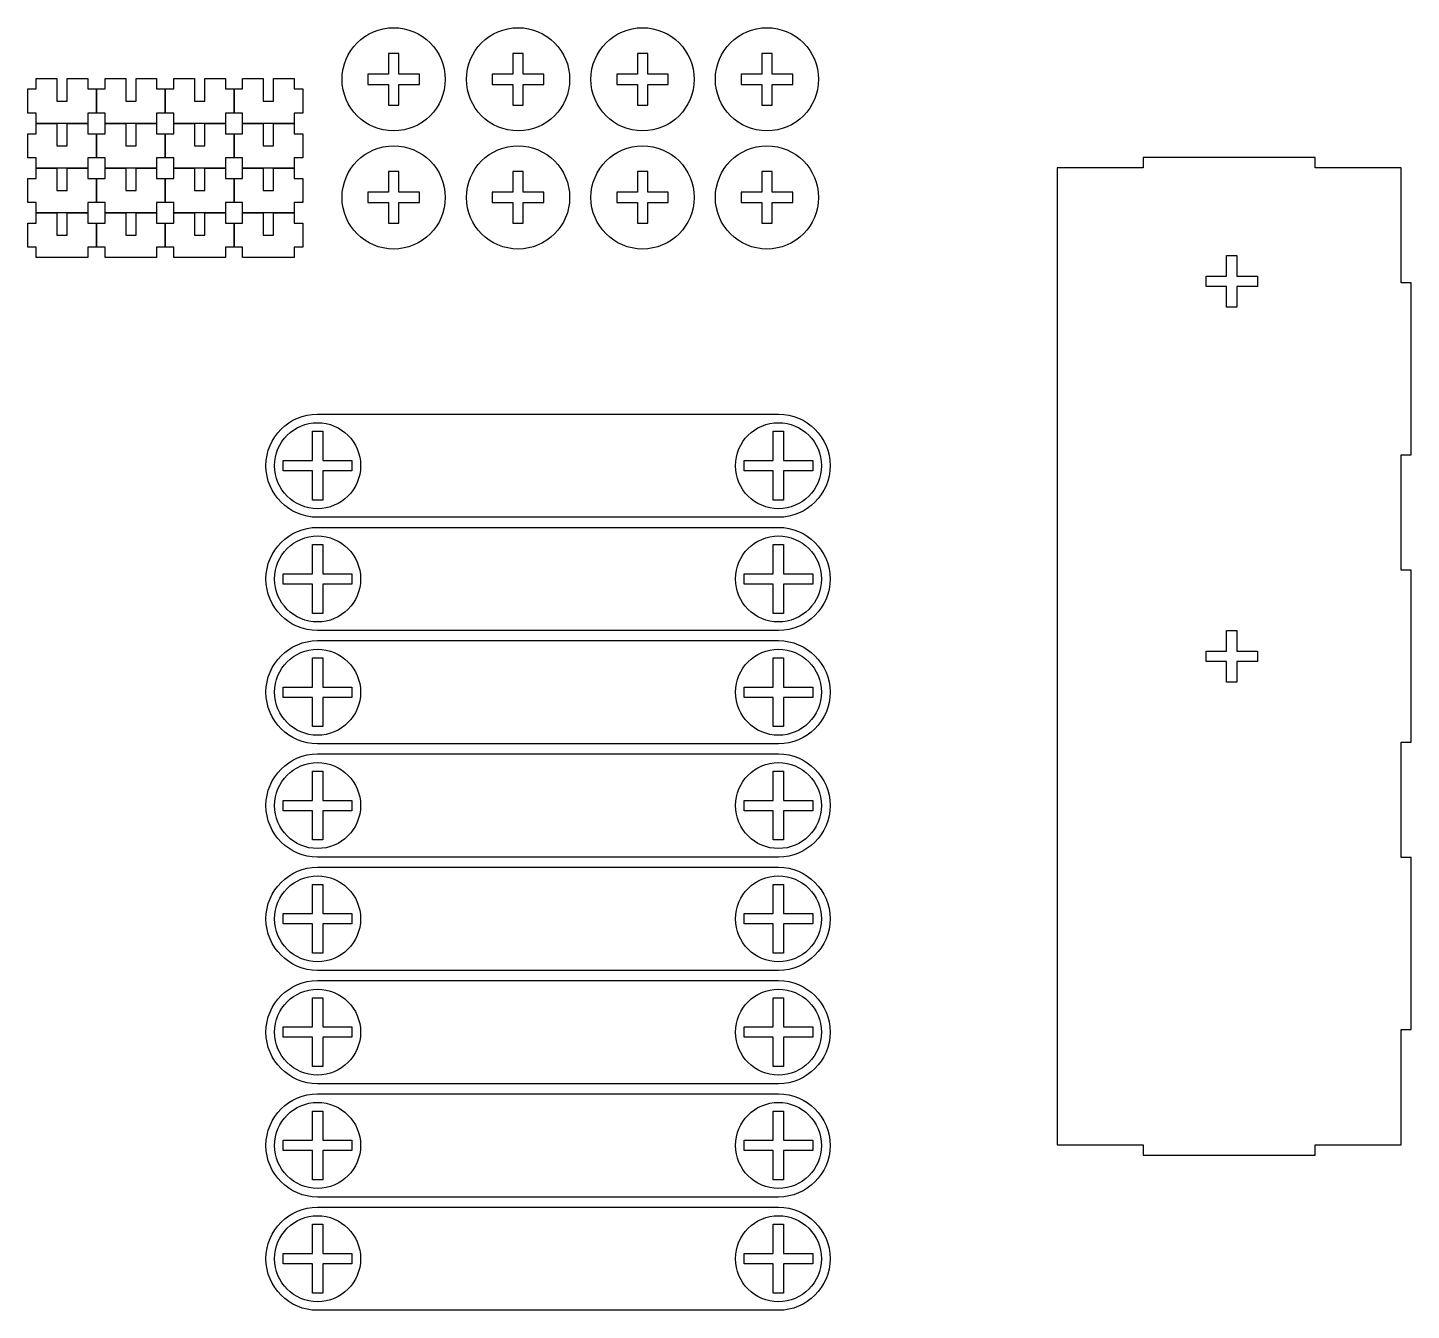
# Model space of a CAD drawing. Header units: millimetres. Extents: x 3019 to 5025, y 1445 to 2210.
# Drawn here: x 3019.1 to 3421.4, y 1546 to 1918.8 of the extents above; entities that cross this region are included whole.
import ezdxf

# ---------------------------------------------------------------- set-up
doc = ezdxf.new("R2010")
doc.units = ezdxf.units.MM

msp = doc.modelspace()

# ---------------------------------------------------------------- linework, layer by layer
for points in [[(3123.99, 1902.32), (3123.99, 1896.32), (3126.99, 1896.32), (3126.99, 1902.32), (3132.99, 1902.32), (3132.99, 1905.32), (3126.99, 1905.32), (3126.99, 1911.32), (3123.99, 1911.32), (3123.99, 1905.32), (3117.99, 1905.32), (3117.99, 1902.32)], [(3160.17, 1902.32), (3160.17, 1896.32), (3163.17, 1896.32), (3163.17, 1902.32), (3169.17, 1902.32), (3169.17, 1905.32), (3163.17, 1905.32), (3163.17, 1911.32), (3160.17, 1911.32), (3160.17, 1905.32), (3154.17, 1905.32), (3154.17, 1902.32)], [(3196.36, 1902.32), (3196.36, 1896.32), (3199.36, 1896.32), (3199.36, 1902.32), (3205.36, 1902.32), (3205.36, 1905.32), (3199.36, 1905.32), (3199.36, 1911.32), (3196.36, 1911.32), (3196.36, 1905.32), (3190.36, 1905.32), (3190.36, 1902.32)], [(3232.54, 1902.32), (3232.54, 1896.32), (3235.54, 1896.32), (3235.54, 1902.32), (3241.54, 1902.32), (3241.54, 1905.32), (3235.54, 1905.32), (3235.54, 1911.32), (3232.54, 1911.32), (3232.54, 1905.32), (3226.54, 1905.32), (3226.54, 1902.32)], [(3021.58, 1904.01), (3027.58, 1904.01), (3027.58, 1897.51), (3030.58, 1897.51), (3030.58, 1904.01), (3036.58, 1904.01), (3036.58, 1901.01), (3039.08, 1901.01), (3039.08, 1894.01), (3036.58, 1894.01), (3036.58, 1891.01), (3021.58, 1891.01), (3021.58, 1894.01), (3019.08, 1894.01), (3019.08, 1901.01), (3021.58, 1901.01)], [(3041.58, 1904.01), (3047.58, 1904.01), (3047.58, 1897.51), (3050.58, 1897.51), (3050.58, 1904.01), (3056.58, 1904.01), (3056.58, 1901.01), (3059.08, 1901.01), (3059.08, 1894.01), (3056.58, 1894.01), (3056.58, 1891.01), (3041.58, 1891.01), (3041.58, 1894.01), (3039.08, 1894.01), (3039.08, 1901.01), (3041.58, 1901.01)], [(3061.58, 1904.01), (3067.58, 1904.01), (3067.58, 1897.51), (3070.58, 1897.51), (3070.58, 1904.01), (3076.58, 1904.01), (3076.58, 1901.01), (3079.08, 1901.01), (3079.08, 1894.01), (3076.58, 1894.01), (3076.58, 1891.01), (3061.58, 1891.01), (3061.58, 1894.01), (3059.08, 1894.01), (3059.08, 1901.01), (3061.58, 1901.01)], [(3081.58, 1904.01), (3087.58, 1904.01), (3087.58, 1897.51), (3090.58, 1897.51), (3090.58, 1904.01), (3096.58, 1904.01), (3096.58, 1901.01), (3099.08, 1901.01), (3099.08, 1894.01), (3096.58, 1894.01), (3096.58, 1891.01), (3081.58, 1891.01), (3081.58, 1894.01), (3079.08, 1894.01), (3079.08, 1901.01), (3081.58, 1901.01)], [(3021.58, 1891.01), (3027.58, 1891.01), (3027.58, 1884.51), (3030.58, 1884.51), (3030.58, 1891.01), (3036.58, 1891.01), (3036.58, 1888.01), (3039.08, 1888.01), (3039.08, 1881.01), (3036.58, 1881.01), (3036.58, 1878.01), (3021.58, 1878.01), (3021.58, 1881.01), (3019.08, 1881.01), (3019.08, 1888.01), (3021.58, 1888.01)], [(3041.58, 1891.01), (3047.58, 1891.01), (3047.58, 1884.51), (3050.58, 1884.51), (3050.58, 1891.01), (3056.58, 1891.01), (3056.58, 1888.01), (3059.08, 1888.01), (3059.08, 1881.01), (3056.58, 1881.01), (3056.58, 1878.01), (3041.58, 1878.01), (3041.58, 1881.01), (3039.08, 1881.01), (3039.08, 1888.01), (3041.58, 1888.01)], [(3061.58, 1891.01), (3067.58, 1891.01), (3067.58, 1884.51), (3070.58, 1884.51), (3070.58, 1891.01), (3076.58, 1891.01), (3076.58, 1888.01), (3079.08, 1888.01), (3079.08, 1881.01), (3076.58, 1881.01), (3076.58, 1878.01), (3061.58, 1878.01), (3061.58, 1881.01), (3059.08, 1881.01), (3059.08, 1888.01), (3061.58, 1888.01)], [(3081.58, 1891.01), (3087.58, 1891.01), (3087.58, 1884.51), (3090.58, 1884.51), (3090.58, 1891.01), (3096.58, 1891.01), (3096.58, 1888.01), (3099.08, 1888.01), (3099.08, 1881.01), (3096.58, 1881.01), (3096.58, 1878.01), (3081.58, 1878.01), (3081.58, 1881.01), (3079.08, 1881.01), (3079.08, 1888.01), (3081.58, 1888.01)], [(3318.4, 1878.12), (3318.4, 1594.12), (3343.4, 1594.12), (3343.4, 1591.12), (3393.4, 1591.12), (3393.4, 1594.12), (3418.4, 1594.12), (3418.4, 1627.62), (3421.4, 1627.62), (3421.4, 1677.62), (3418.4, 1677.62), (3418.4, 1711.12), (3421.4, 1711.12), (3421.4, 1761.12), (3418.4, 1761.12), (3418.4, 1794.62), (3421.4, 1794.62), (3421.4, 1844.62), (3418.4, 1844.62), (3418.4, 1878.12), (3393.4, 1878.12), (3393.4, 1881.12), (3343.4, 1881.12), (3343.4, 1878.12)], [(3021.58, 1878.01), (3027.58, 1878.01), (3027.58, 1871.51), (3030.58, 1871.51), (3030.58, 1878.01), (3036.58, 1878.01), (3036.58, 1875.01), (3039.08, 1875.01), (3039.08, 1868.01), (3036.58, 1868.01), (3036.58, 1865.01), (3021.58, 1865.01), (3021.58, 1868.01), (3019.08, 1868.01), (3019.08, 1875.01), (3021.58, 1875.01)], [(3041.58, 1878.01), (3047.58, 1878.01), (3047.58, 1871.51), (3050.58, 1871.51), (3050.58, 1878.01), (3056.58, 1878.01), (3056.58, 1875.01), (3059.08, 1875.01), (3059.08, 1868.01), (3056.58, 1868.01), (3056.58, 1865.01), (3041.58, 1865.01), (3041.58, 1868.01), (3039.08, 1868.01), (3039.08, 1875.01), (3041.58, 1875.01)], [(3061.58, 1878.01), (3067.58, 1878.01), (3067.58, 1871.51), (3070.58, 1871.51), (3070.58, 1878.01), (3076.58, 1878.01), (3076.58, 1875.01), (3079.08, 1875.01), (3079.08, 1868.01), (3076.58, 1868.01), (3076.58, 1865.01), (3061.58, 1865.01), (3061.58, 1868.01), (3059.08, 1868.01), (3059.08, 1875.01), (3061.58, 1875.01)], [(3081.58, 1878.01), (3087.58, 1878.01), (3087.58, 1871.51), (3090.58, 1871.51), (3090.58, 1878.01), (3096.58, 1878.01), (3096.58, 1875.01), (3099.08, 1875.01), (3099.08, 1868.01), (3096.58, 1868.01), (3096.58, 1865.01), (3081.58, 1865.01), (3081.58, 1868.01), (3079.08, 1868.01), (3079.08, 1875.01), (3081.58, 1875.01)], [(3123.99, 1867.98), (3123.99, 1861.98), (3126.99, 1861.98), (3126.99, 1867.98), (3132.99, 1867.98), (3132.99, 1870.98), (3126.99, 1870.98), (3126.99, 1876.98), (3123.99, 1876.98), (3123.99, 1870.98), (3117.99, 1870.98), (3117.99, 1867.98)], [(3160.17, 1867.98), (3160.17, 1861.98), (3163.17, 1861.98), (3163.17, 1867.98), (3169.17, 1867.98), (3169.17, 1870.98), (3163.17, 1870.98), (3163.17, 1876.98), (3160.17, 1876.98), (3160.17, 1870.98), (3154.17, 1870.98), (3154.17, 1867.98)], [(3196.36, 1867.98), (3196.36, 1861.98), (3199.36, 1861.98), (3199.36, 1867.98), (3205.36, 1867.98), (3205.36, 1870.98), (3199.36, 1870.98), (3199.36, 1876.98), (3196.36, 1876.98), (3196.36, 1870.98), (3190.36, 1870.98), (3190.36, 1867.98)], [(3232.54, 1867.98), (3232.54, 1861.98), (3235.54, 1861.98), (3235.54, 1867.98), (3241.54, 1867.98), (3241.54, 1870.98), (3235.54, 1870.98), (3235.54, 1876.98), (3232.54, 1876.98), (3232.54, 1870.98), (3226.54, 1870.98), (3226.54, 1867.98)], [(3021.58, 1865.01), (3027.58, 1865.01), (3027.58, 1858.51), (3030.58, 1858.51), (3030.58, 1865.01), (3036.58, 1865.01), (3036.58, 1862.01), (3039.08, 1862.01), (3039.08, 1855.01), (3036.58, 1855.01), (3036.58, 1852.01), (3021.58, 1852.01), (3021.58, 1855.01), (3019.08, 1855.01), (3019.08, 1862.01), (3021.58, 1862.01)], [(3041.58, 1865.01), (3047.58, 1865.01), (3047.58, 1858.51), (3050.58, 1858.51), (3050.58, 1865.01), (3056.58, 1865.01), (3056.58, 1862.01), (3059.08, 1862.01), (3059.08, 1855.01), (3056.58, 1855.01), (3056.58, 1852.01), (3041.58, 1852.01), (3041.58, 1855.01), (3039.08, 1855.01), (3039.08, 1862.01), (3041.58, 1862.01)], [(3061.58, 1865.01), (3067.58, 1865.01), (3067.58, 1858.51), (3070.58, 1858.51), (3070.58, 1865.01), (3076.58, 1865.01), (3076.58, 1862.01), (3079.08, 1862.01), (3079.08, 1855.01), (3076.58, 1855.01), (3076.58, 1852.01), (3061.58, 1852.01), (3061.58, 1855.01), (3059.08, 1855.01), (3059.08, 1862.01), (3061.58, 1862.01)], [(3081.58, 1865.01), (3087.58, 1865.01), (3087.58, 1858.51), (3090.58, 1858.51), (3090.58, 1865.01), (3096.58, 1865.01), (3096.58, 1862.01), (3099.08, 1862.01), (3099.08, 1855.01), (3096.58, 1855.01), (3096.58, 1852.01), (3081.58, 1852.01), (3081.58, 1855.01), (3079.08, 1855.01), (3079.08, 1862.01), (3081.58, 1862.01)], [(3370.7, 1846.62), (3376.7, 1846.62), (3376.7, 1843.62), (3370.7, 1843.62), (3370.7, 1837.62), (3367.7, 1837.62), (3367.7, 1843.62), (3361.7, 1843.62), (3361.7, 1846.62), (3367.7, 1846.62), (3367.7, 1852.62), (3370.7, 1852.62)], [(3113.37, 1790.01), (3104.87, 1790.01), (3104.87, 1781.51), (3101.87, 1781.51), (3101.87, 1790.01), (3093.37, 1790.01), (3093.37, 1793.01), (3101.87, 1793.01), (3101.87, 1801.51), (3104.87, 1801.51), (3104.87, 1793.01), (3113.37, 1793.01)], [(3247.39, 1790.01), (3238.89, 1790.01), (3238.89, 1781.51), (3235.89, 1781.51), (3235.89, 1790.01), (3227.39, 1790.01), (3227.39, 1793.01), (3235.89, 1793.01), (3235.89, 1801.51), (3238.89, 1801.51), (3238.89, 1793.01), (3247.39, 1793.01)], [(3113.37, 1757.08), (3104.87, 1757.08), (3104.87, 1748.58), (3101.87, 1748.58), (3101.87, 1757.08), (3093.37, 1757.08), (3093.37, 1760.08), (3101.87, 1760.08), (3101.87, 1768.58), (3104.87, 1768.58), (3104.87, 1760.08), (3113.37, 1760.08)], [(3247.39, 1757.08), (3238.89, 1757.08), (3238.89, 1748.58), (3235.89, 1748.58), (3235.89, 1757.08), (3227.39, 1757.08), (3227.39, 1760.08), (3235.89, 1760.08), (3235.89, 1768.58), (3238.89, 1768.58), (3238.89, 1760.08), (3247.39, 1760.08)], [(3370.7, 1737.62), (3376.7, 1737.62), (3376.7, 1734.62), (3370.7, 1734.62), (3370.7, 1728.62), (3367.7, 1728.62), (3367.7, 1734.62), (3361.7, 1734.62), (3361.7, 1737.62), (3367.7, 1737.62), (3367.7, 1743.62), (3370.7, 1743.62)], [(3113.37, 1724.15), (3104.87, 1724.15), (3104.87, 1715.65), (3101.87, 1715.65), (3101.87, 1724.15), (3093.37, 1724.15), (3093.37, 1727.15), (3101.87, 1727.15), (3101.87, 1735.65), (3104.87, 1735.65), (3104.87, 1727.15), (3113.37, 1727.15)], [(3247.39, 1724.15), (3238.89, 1724.15), (3238.89, 1715.65), (3235.89, 1715.65), (3235.89, 1724.15), (3227.39, 1724.15), (3227.39, 1727.15), (3235.89, 1727.15), (3235.89, 1735.65), (3238.89, 1735.65), (3238.89, 1727.15), (3247.39, 1727.15)], [(3113.37, 1691.22), (3104.87, 1691.22), (3104.87, 1682.72), (3101.87, 1682.72), (3101.87, 1691.22), (3093.37, 1691.22), (3093.37, 1694.22), (3101.87, 1694.22), (3101.87, 1702.72), (3104.87, 1702.72), (3104.87, 1694.22), (3113.37, 1694.22)], [(3247.39, 1691.22), (3238.89, 1691.22), (3238.89, 1682.72), (3235.89, 1682.72), (3235.89, 1691.22), (3227.39, 1691.22), (3227.39, 1694.22), (3235.89, 1694.22), (3235.89, 1702.72), (3238.89, 1702.72), (3238.89, 1694.22), (3247.39, 1694.22)], [(3113.37, 1658.29), (3104.87, 1658.29), (3104.87, 1649.79), (3101.87, 1649.79), (3101.87, 1658.29), (3093.37, 1658.29), (3093.37, 1661.29), (3101.87, 1661.29), (3101.87, 1669.79), (3104.87, 1669.79), (3104.87, 1661.29), (3113.37, 1661.29)], [(3247.39, 1658.29), (3238.89, 1658.29), (3238.89, 1649.79), (3235.89, 1649.79), (3235.89, 1658.29), (3227.39, 1658.29), (3227.39, 1661.29), (3235.89, 1661.29), (3235.89, 1669.79), (3238.89, 1669.79), (3238.89, 1661.29), (3247.39, 1661.29)], [(3113.37, 1625.35), (3104.87, 1625.35), (3104.87, 1616.85), (3101.87, 1616.85), (3101.87, 1625.35), (3093.37, 1625.35), (3093.37, 1628.35), (3101.87, 1628.35), (3101.87, 1636.85), (3104.87, 1636.85), (3104.87, 1628.35), (3113.37, 1628.35)], [(3247.39, 1625.35), (3238.89, 1625.35), (3238.89, 1616.85), (3235.89, 1616.85), (3235.89, 1625.35), (3227.39, 1625.35), (3227.39, 1628.35), (3235.89, 1628.35), (3235.89, 1636.85), (3238.89, 1636.85), (3238.89, 1628.35), (3247.39, 1628.35)], [(3113.37, 1592.42), (3104.87, 1592.42), (3104.87, 1583.92), (3101.87, 1583.92), (3101.87, 1592.42), (3093.37, 1592.42), (3093.37, 1595.42), (3101.87, 1595.42), (3101.87, 1603.92), (3104.87, 1603.92), (3104.87, 1595.42), (3113.37, 1595.42)], [(3247.39, 1592.42), (3238.89, 1592.42), (3238.89, 1583.92), (3235.89, 1583.92), (3235.89, 1592.42), (3227.39, 1592.42), (3227.39, 1595.42), (3235.89, 1595.42), (3235.89, 1603.92), (3238.89, 1603.92), (3238.89, 1595.42), (3247.39, 1595.42)], [(3113.37, 1559.49), (3104.87, 1559.49), (3104.87, 1550.99), (3101.87, 1550.99), (3101.87, 1559.49), (3093.37, 1559.49), (3093.37, 1562.49), (3101.87, 1562.49), (3101.87, 1570.99), (3104.87, 1570.99), (3104.87, 1562.49), (3113.37, 1562.49)], [(3247.39, 1559.49), (3238.89, 1559.49), (3238.89, 1550.99), (3235.89, 1550.99), (3235.89, 1559.49), (3227.39, 1559.49), (3227.39, 1562.49), (3235.89, 1562.49), (3235.89, 1570.99), (3238.89, 1570.99), (3238.89, 1562.49), (3247.39, 1562.49)]]:
    msp.add_lwpolyline(points, close=True)
for points in [[(3103.37, 1806.51), (3237.39, 1806.51, -1), (3237.39, 1776.51), (3103.37, 1776.51, -1)], [(3103.37, 1773.58), (3237.39, 1773.58, -1), (3237.39, 1743.58), (3103.37, 1743.58, -1)], [(3103.37, 1740.65), (3237.39, 1740.65, -1), (3237.39, 1710.65), (3103.37, 1710.65, -1)], [(3103.37, 1707.72), (3237.39, 1707.72, -1), (3237.39, 1677.72), (3103.37, 1677.72, -1)], [(3103.37, 1674.79), (3237.39, 1674.79, -1), (3237.39, 1644.79), (3103.37, 1644.79, -1)], [(3103.37, 1641.85), (3237.39, 1641.85, -1), (3237.39, 1611.85), (3103.37, 1611.85, -1)], [(3103.37, 1608.92), (3237.39, 1608.92, -1), (3237.39, 1578.92), (3103.37, 1578.92, -1)], [(3103.37, 1575.99), (3237.39, 1575.99, -1), (3237.39, 1545.99), (3103.37, 1545.99, -1)]]:
    msp.add_lwpolyline(points, format="xyb", close=True)
for centre, radius in [((3125.49, 1903.82), 15), ((3161.67, 1903.82), 15), ((3197.86, 1903.82), 15), ((3234.04, 1903.82), 15), ((3125.49, 1869.48), 15), ((3161.67, 1869.48), 15), ((3197.86, 1869.48), 15), ((3234.04, 1869.48), 15), ((3103.37, 1791.51), 12.5), ((3237.39, 1791.51), 12.5), ((3103.37, 1758.58), 12.5), ((3237.39, 1758.58), 12.5), ((3103.37, 1725.65), 12.5), ((3237.39, 1725.65), 12.5), ((3103.37, 1692.72), 12.5), ((3237.39, 1692.72), 12.5), ((3103.37, 1659.79), 12.5), ((3237.39, 1659.79), 12.5), ((3103.37, 1626.85), 12.5), ((3237.39, 1626.85), 12.5), ((3103.37, 1593.92), 12.5), ((3237.39, 1593.92), 12.5), ((3103.37, 1560.99), 12.5), ((3237.39, 1560.99), 12.5)]:
    msp.add_circle(centre, radius)

doc.saveas('drawing.dxf')
